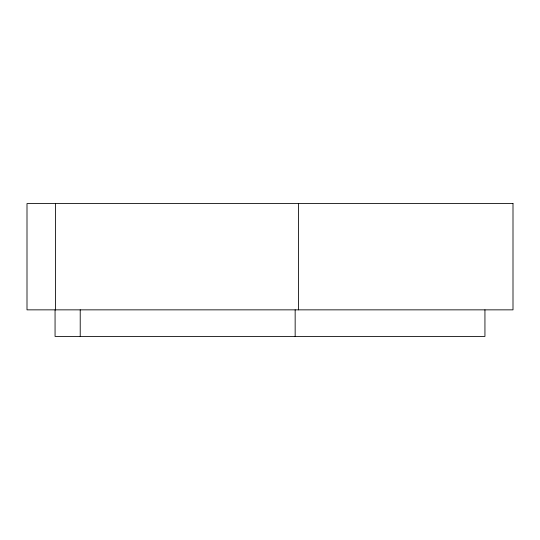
<?xml version="1.0" encoding="UTF-8"?>
<svg xmlns="http://www.w3.org/2000/svg" width="540" height="540" viewBox="0 0 540 540"><rect width="100%" height="100%" fill="white"/><g stroke="black" fill="none" stroke-linecap="round" stroke-linejoin="round"><path stroke-width="0.81" d="M484.94 309.852L484.94 336.427L55.06 336.427L55.06 309.852M298.445 203.573L298.445 309.852M295.157 309.852L295.157 336.427M80.217 309.852L80.217 336.427M55.445 203.573L55.445 309.852M513 203.573L27 203.573L27 309.852L513 309.852L513 203.573"/></g></svg>
